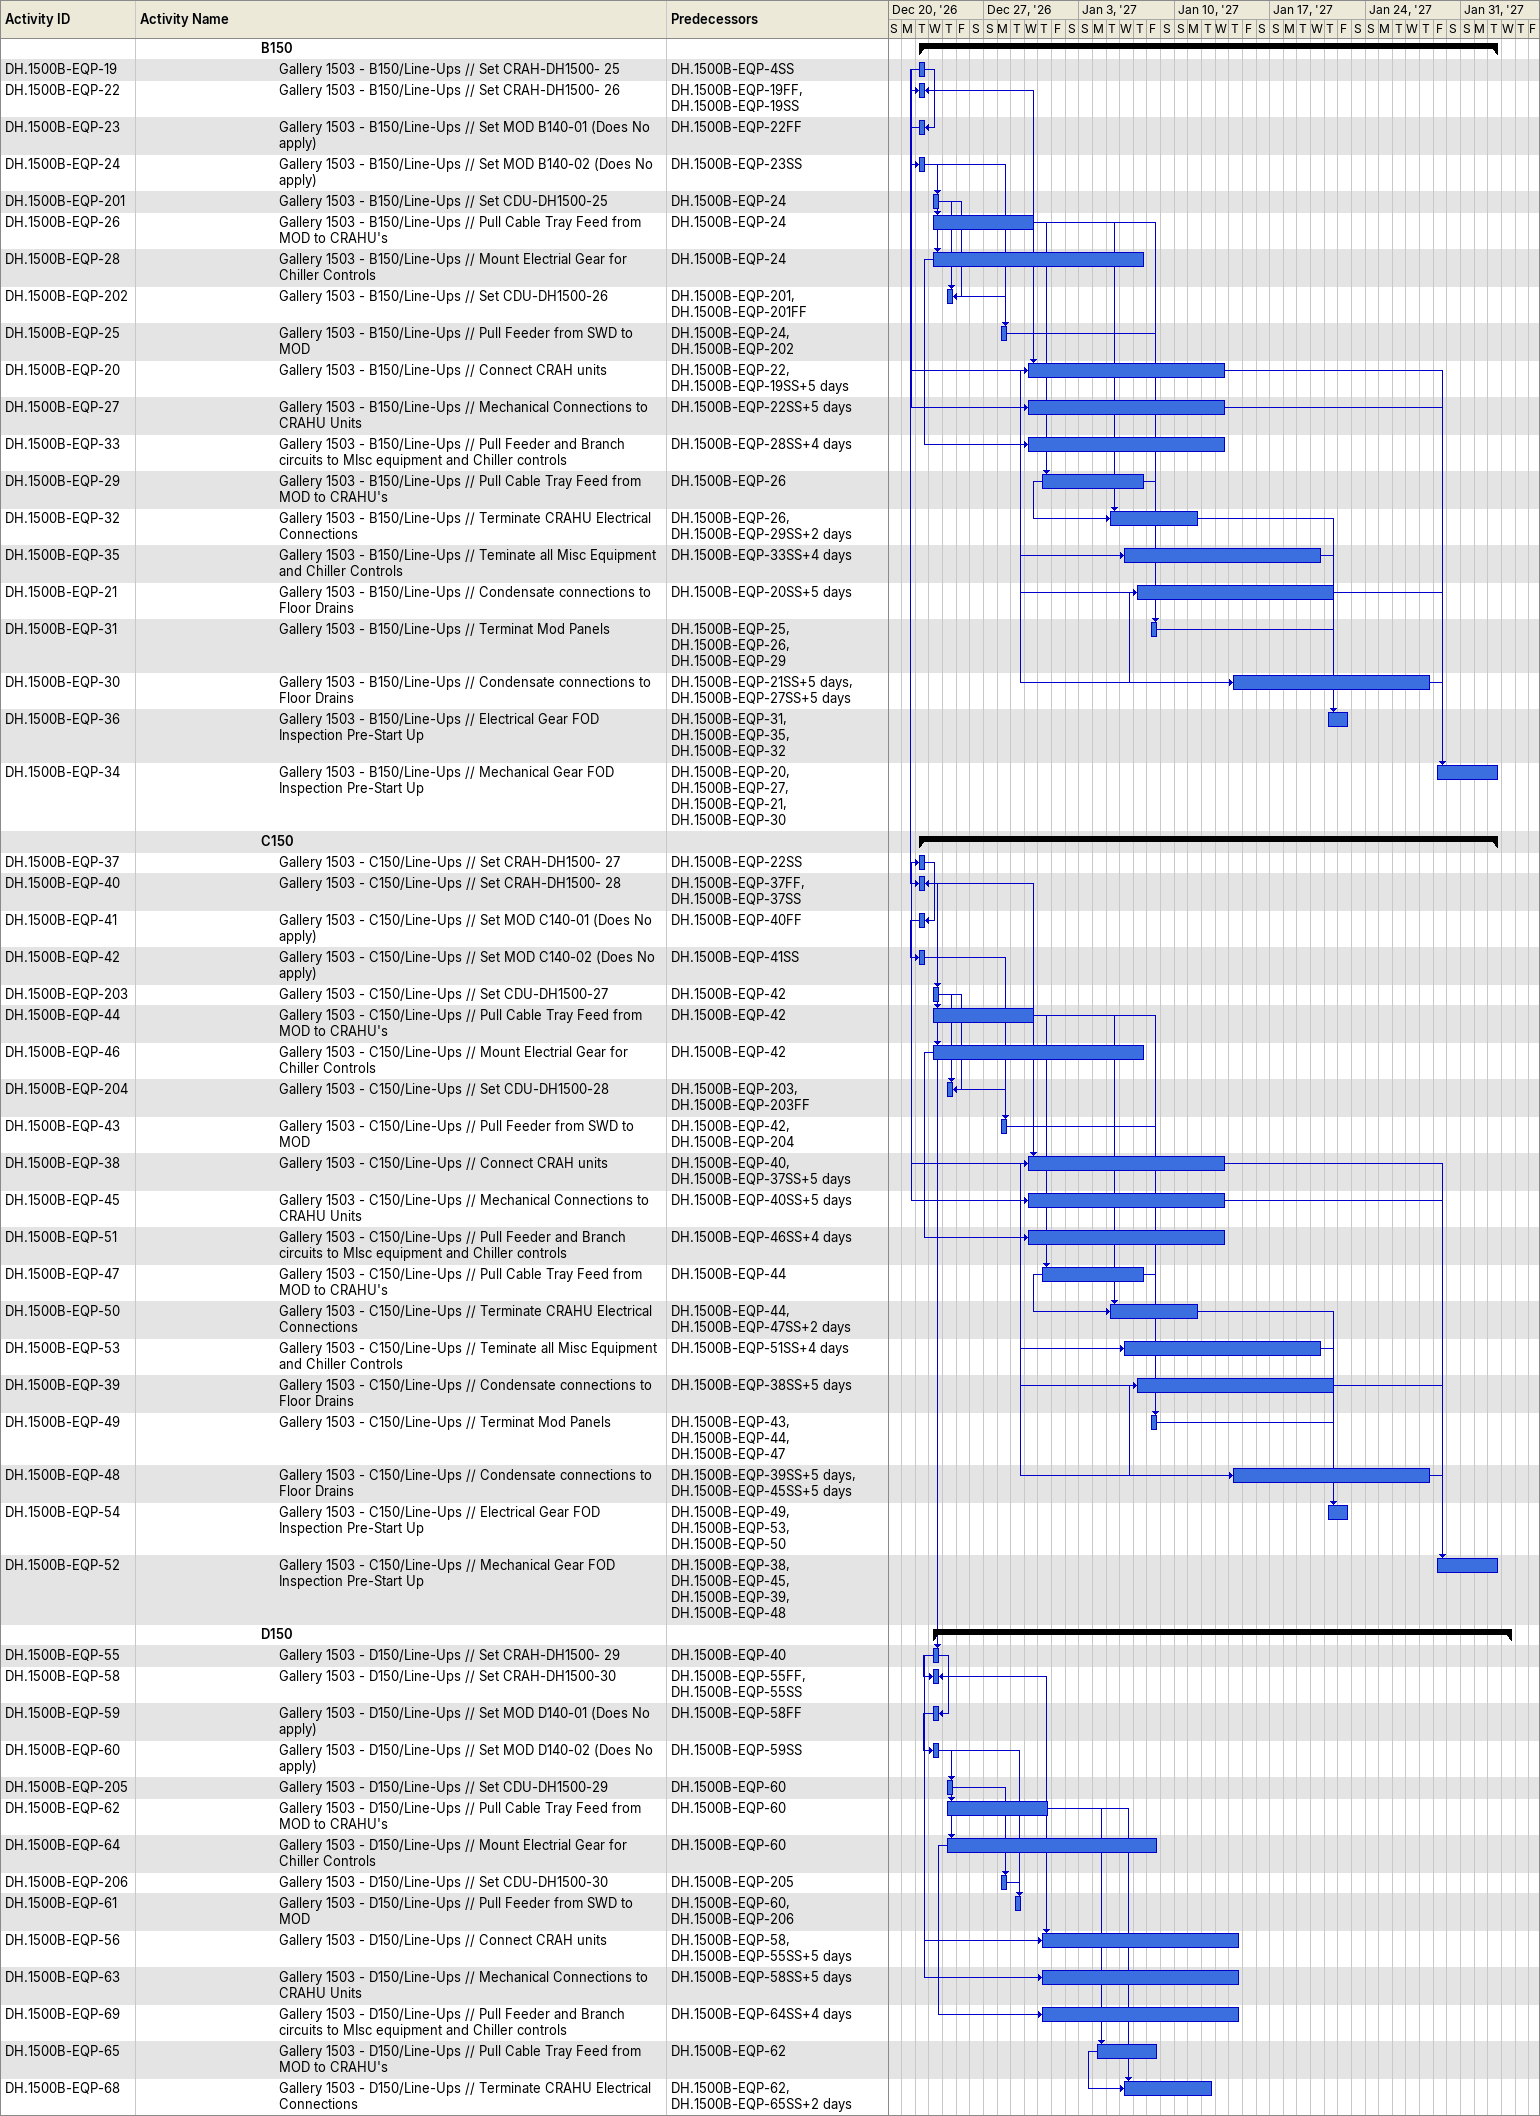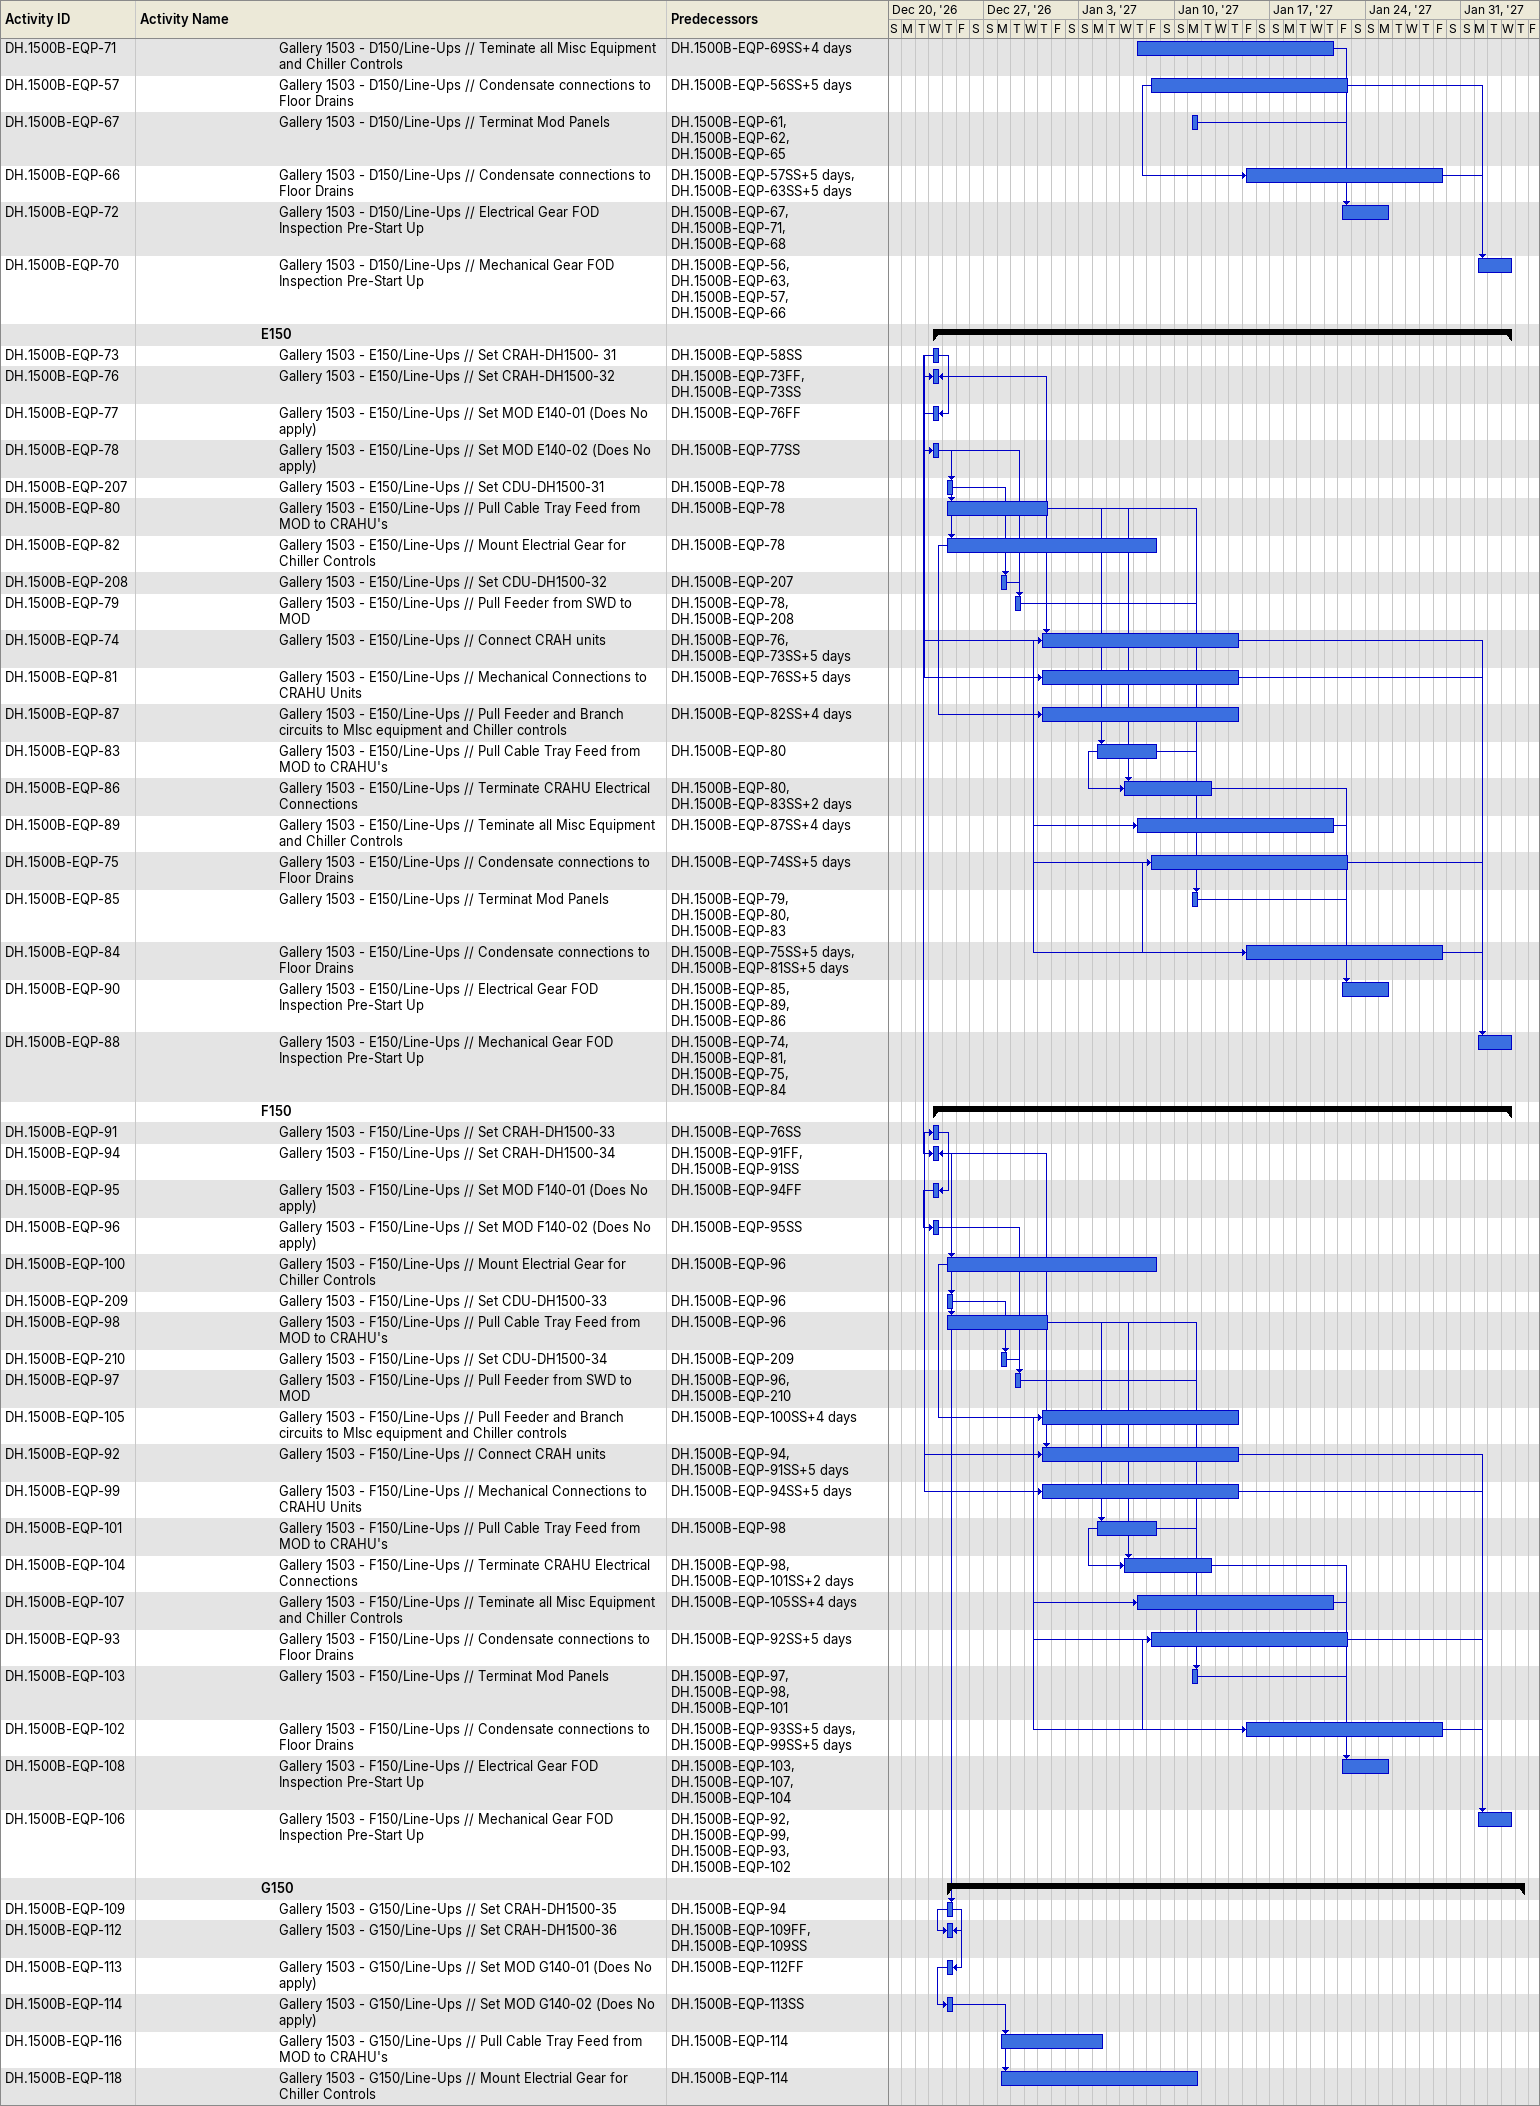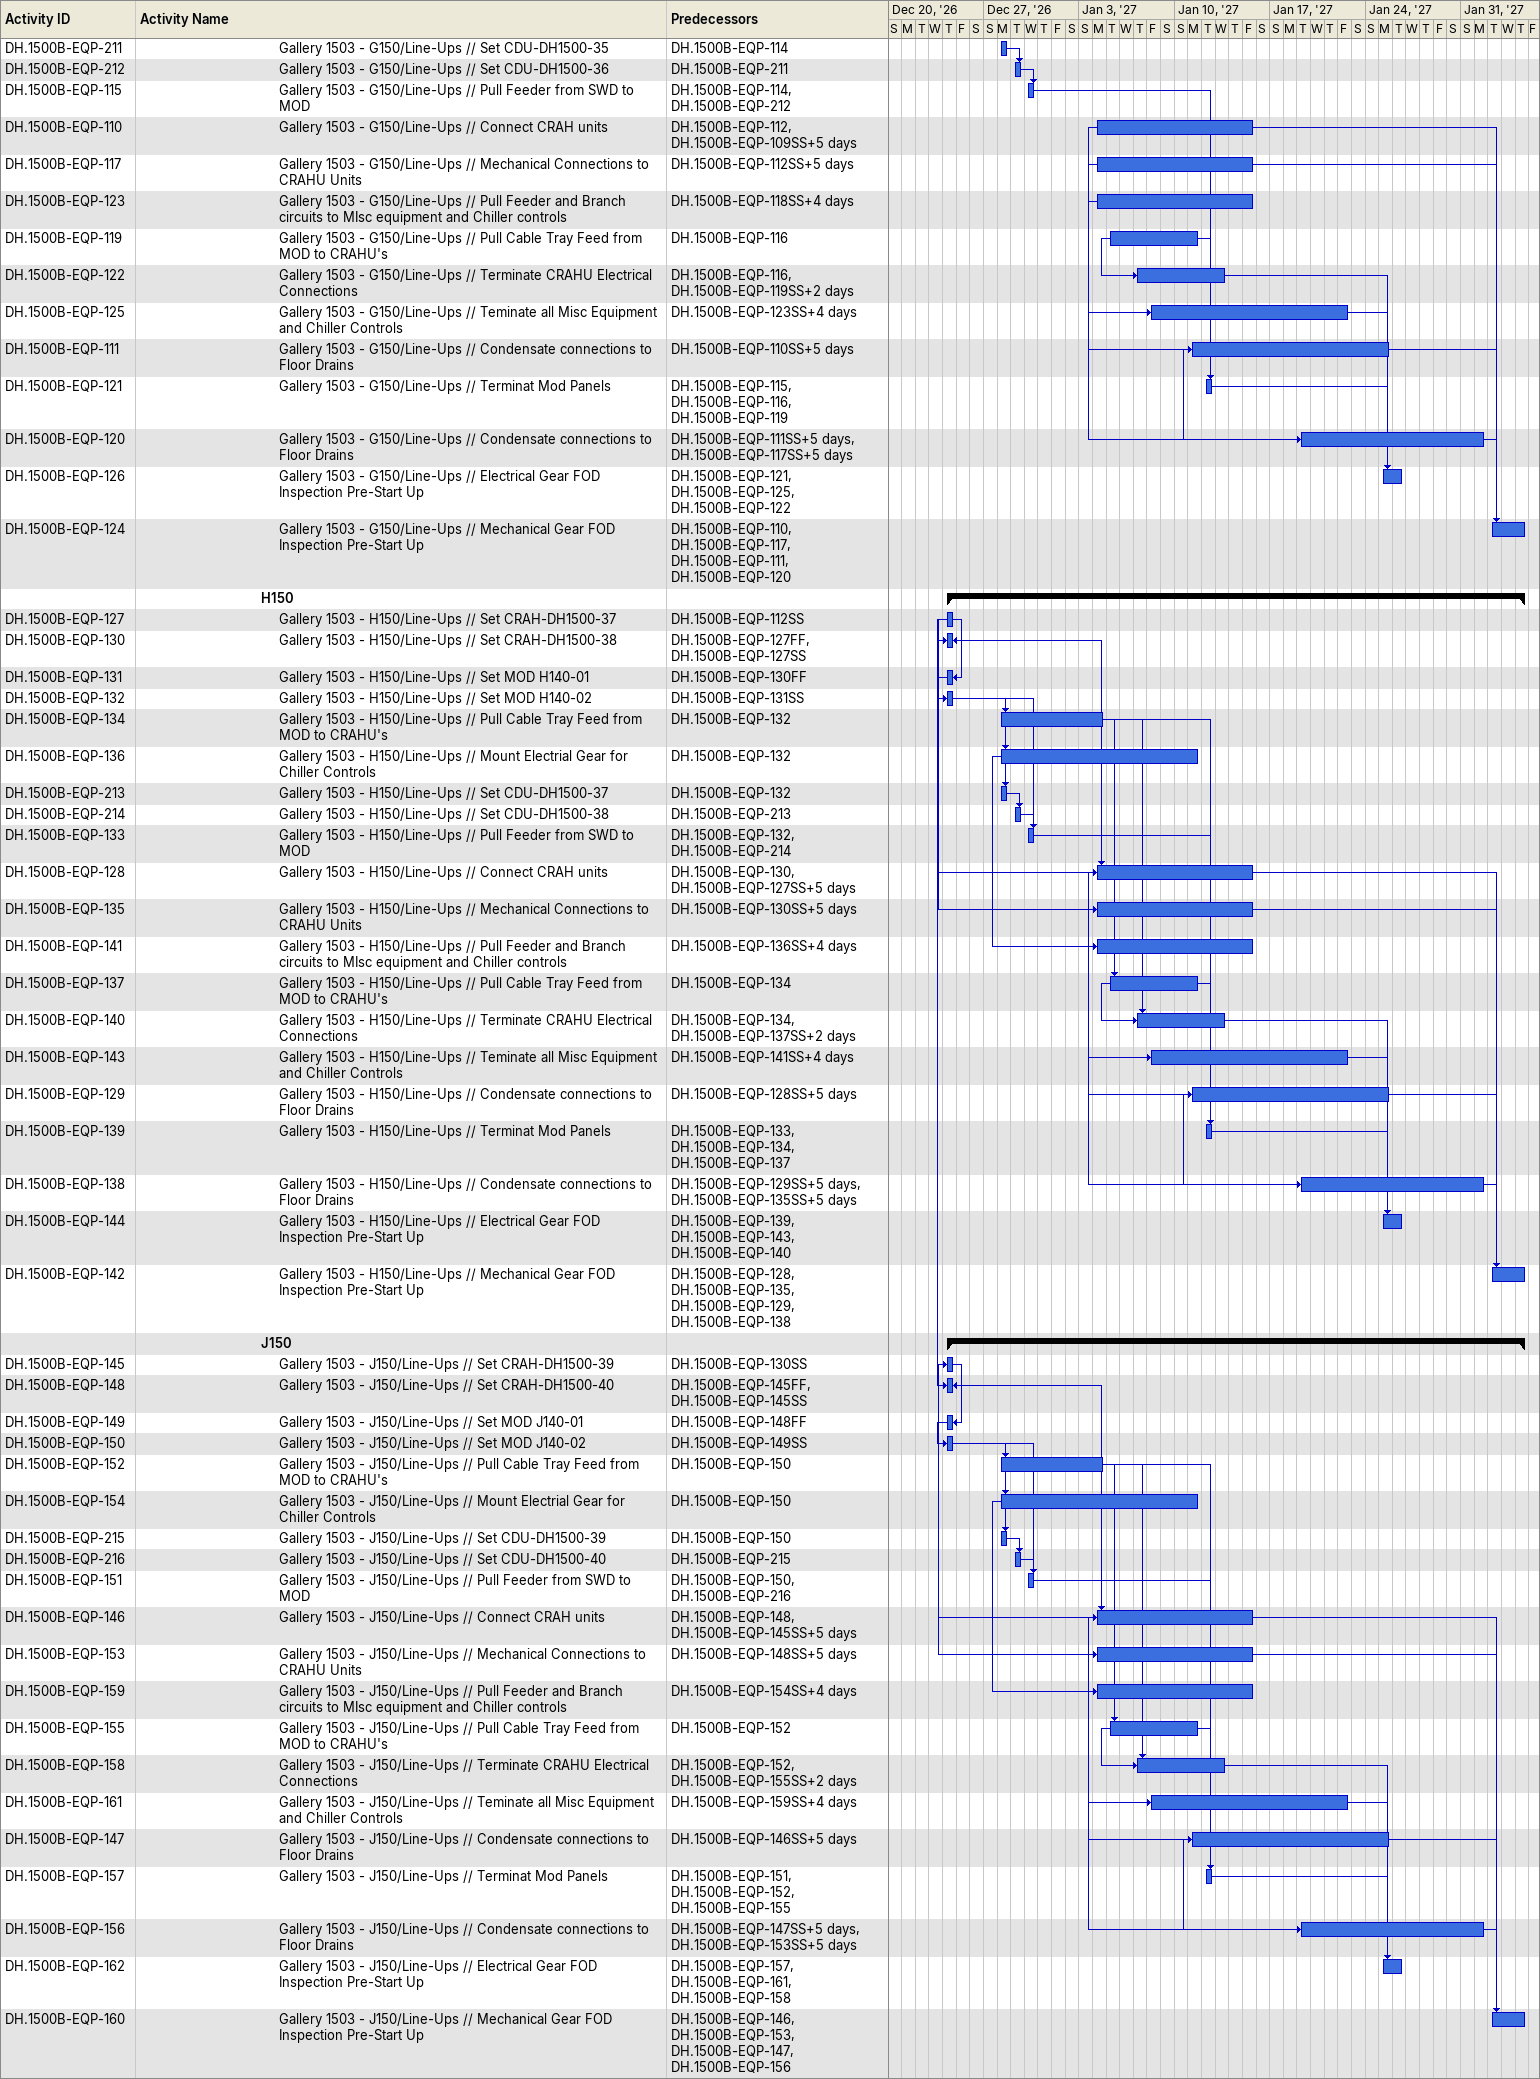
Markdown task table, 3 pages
| ID | Level | Task | Start | Finish | Predecessors |
|---|---|---|---|---|---|
|  | 8 | **B150** | 2026-12-22 | 2027-02-02 |  |
| DH.1500B-EQP-19 | 9 | Gallery 1503 - B150/Line-Ups // Set CRAH-DH1500- 25 | 2026-12-22 | 2026-12-22 | DH.1500B-EQP-4SS |
| DH.1500B-EQP-22 | 9 | Gallery 1503 - B150/Line-Ups // Set CRAH-DH1500- 26 | 2026-12-22 | 2026-12-22 | DH.1500B-EQP-19FF, DH.1500B-EQP-19SS |
| DH.1500B-EQP-23 | 9 | Gallery 1503 - B150/Line-Ups // Set MOD B140-01 (Does No apply) | 2026-12-22 | 2026-12-22 | DH.1500B-EQP-22FF |
| DH.1500B-EQP-24 | 9 | Gallery 1503 - B150/Line-Ups // Set MOD B140-02 (Does No apply) | 2026-12-22 | 2026-12-22 | DH.1500B-EQP-23SS |
| DH.1500B-EQP-201 | 9 | Gallery 1503 - B150/Line-Ups // Set CDU-DH1500-25 | 2026-12-23 | 2026-12-23 | DH.1500B-EQP-24 |
| DH.1500B-EQP-26 | 9 | Gallery 1503 - B150/Line-Ups // Pull Cable Tray Feed from MOD to CRAHU's | 2026-12-23 | 2026-12-30 | DH.1500B-EQP-24 |
| DH.1500B-EQP-28 | 9 | Gallery 1503 - B150/Line-Ups // Mount Electrial Gear for Chiller Controls | 2026-12-23 | 2027-01-07 | DH.1500B-EQP-24 |
| DH.1500B-EQP-202 | 9 | Gallery 1503 - B150/Line-Ups // Set CDU-DH1500-26 | 2026-12-24 | 2026-12-24 | DH.1500B-EQP-201, DH.1500B-EQP-201FF |
| DH.1500B-EQP-25 | 9 | Gallery 1503 - B150/Line-Ups // Pull Feeder from SWD to MOD | 2026-12-28 | 2026-12-28 | DH.1500B-EQP-24, DH.1500B-EQP-202 |
| DH.1500B-EQP-20 | 9 | Gallery 1503 - B150/Line-Ups // Connect CRAH units | 2026-12-30 | 2027-01-13 | DH.1500B-EQP-22, DH.1500B-EQP-19SS+5d |
| DH.1500B-EQP-27 | 9 | Gallery 1503 - B150/Line-Ups // Mechanical Connections to CRAHU Units | 2026-12-30 | 2027-01-13 | DH.1500B-EQP-22SS+5d |
| DH.1500B-EQP-33 | 9 | Gallery 1503 - B150/Line-Ups // Pull Feeder and Branch circuits to MIsc equipment and Chiller controls | 2026-12-30 | 2027-01-13 | DH.1500B-EQP-28SS+4d |
| DH.1500B-EQP-29 | 9 | Gallery 1503 - B150/Line-Ups // Pull Cable Tray Feed from MOD to CRAHU's | 2026-12-31 | 2027-01-07 | DH.1500B-EQP-26 |
| DH.1500B-EQP-32 | 9 | Gallery 1503 - B150/Line-Ups // Terminate CRAHU Electrical Connections | 2027-01-05 | 2027-01-11 | DH.1500B-EQP-26, DH.1500B-EQP-29SS+2d |
| DH.1500B-EQP-35 | 9 | Gallery 1503 - B150/Line-Ups // Teminate all Misc Equipment and Chiller Controls | 2027-01-06 | 2027-01-20 | DH.1500B-EQP-33SS+4d |
| DH.1500B-EQP-21 | 9 | Gallery 1503 - B150/Line-Ups // Condensate connections to Floor Drains | 2027-01-07 | 2027-01-21 | DH.1500B-EQP-20SS+5d |
| DH.1500B-EQP-31 | 9 | Gallery 1503 - B150/Line-Ups // Terminat Mod Panels | 2027-01-08 | 2027-01-08 | DH.1500B-EQP-25, DH.1500B-EQP-26, DH.1500B-EQP-29 |
| DH.1500B-EQP-30 | 9 | Gallery 1503 - B150/Line-Ups // Condensate connections to Floor Drains | 2027-01-14 | 2027-01-28 | DH.1500B-EQP-21SS+5d, DH.1500B-EQP-27SS+5d |
| DH.1500B-EQP-36 | 9 | Gallery 1503 - B150/Line-Ups // Electrical Gear FOD Inspection Pre-Start Up | 2027-01-21 | 2027-01-22 | DH.1500B-EQP-31, DH.1500B-EQP-35, DH.1500B-EQP-32 |
| DH.1500B-EQP-34 | 9 | Gallery 1503 - B150/Line-Ups // Mechanical Gear FOD Inspection Pre-Start Up | 2027-01-29 | 2027-02-02 | DH.1500B-EQP-20, DH.1500B-EQP-27, DH.1500B-EQP-21, DH.1500B-EQP-30 |
|  | 8 | **C150** | 2026-12-22 | 2027-02-02 |  |
| DH.1500B-EQP-37 | 9 | Gallery 1503 - C150/Line-Ups // Set CRAH-DH1500- 27 | 2026-12-22 | 2026-12-22 | DH.1500B-EQP-22SS |
| DH.1500B-EQP-40 | 9 | Gallery 1503 - C150/Line-Ups // Set CRAH-DH1500- 28 | 2026-12-22 | 2026-12-22 | DH.1500B-EQP-37FF, DH.1500B-EQP-37SS |
| DH.1500B-EQP-41 | 9 | Gallery 1503 - C150/Line-Ups // Set MOD C140-01 (Does No apply) | 2026-12-22 | 2026-12-22 | DH.1500B-EQP-40FF |
| DH.1500B-EQP-42 | 9 | Gallery 1503 - C150/Line-Ups // Set MOD C140-02 (Does No apply) | 2026-12-22 | 2026-12-22 | DH.1500B-EQP-41SS |
| DH.1500B-EQP-203 | 9 | Gallery 1503 - C150/Line-Ups // Set CDU-DH1500-27 | 2026-12-23 | 2026-12-23 | DH.1500B-EQP-42 |
| DH.1500B-EQP-44 | 9 | Gallery 1503 - C150/Line-Ups // Pull Cable Tray Feed from MOD to CRAHU's | 2026-12-23 | 2026-12-30 | DH.1500B-EQP-42 |
| DH.1500B-EQP-46 | 9 | Gallery 1503 - C150/Line-Ups // Mount Electrial Gear for Chiller Controls | 2026-12-23 | 2027-01-07 | DH.1500B-EQP-42 |
| DH.1500B-EQP-204 | 9 | Gallery 1503 - C150/Line-Ups // Set CDU-DH1500-28 | 2026-12-24 | 2026-12-24 | DH.1500B-EQP-203, DH.1500B-EQP-203FF |
| DH.1500B-EQP-43 | 9 | Gallery 1503 - C150/Line-Ups // Pull Feeder from SWD to MOD | 2026-12-28 | 2026-12-28 | DH.1500B-EQP-42, DH.1500B-EQP-204 |
| DH.1500B-EQP-38 | 9 | Gallery 1503 - C150/Line-Ups // Connect CRAH units | 2026-12-30 | 2027-01-13 | DH.1500B-EQP-40, DH.1500B-EQP-37SS+5d |
| DH.1500B-EQP-45 | 9 | Gallery 1503 - C150/Line-Ups // Mechanical Connections to CRAHU Units | 2026-12-30 | 2027-01-13 | DH.1500B-EQP-40SS+5d |
| DH.1500B-EQP-51 | 9 | Gallery 1503 - C150/Line-Ups // Pull Feeder and Branch circuits to MIsc equipment and Chiller controls | 2026-12-30 | 2027-01-13 | DH.1500B-EQP-46SS+4d |
| DH.1500B-EQP-47 | 9 | Gallery 1503 - C150/Line-Ups // Pull Cable Tray Feed from MOD to CRAHU's | 2026-12-31 | 2027-01-07 | DH.1500B-EQP-44 |
| DH.1500B-EQP-50 | 9 | Gallery 1503 - C150/Line-Ups // Terminate CRAHU Electrical Connections | 2027-01-05 | 2027-01-11 | DH.1500B-EQP-44, DH.1500B-EQP-47SS+2d |
| DH.1500B-EQP-53 | 9 | Gallery 1503 - C150/Line-Ups // Teminate all Misc Equipment and Chiller Controls | 2027-01-06 | 2027-01-20 | DH.1500B-EQP-51SS+4d |
| DH.1500B-EQP-39 | 9 | Gallery 1503 - C150/Line-Ups // Condensate connections to Floor Drains | 2027-01-07 | 2027-01-21 | DH.1500B-EQP-38SS+5d |
| DH.1500B-EQP-49 | 9 | Gallery 1503 - C150/Line-Ups // Terminat Mod Panels | 2027-01-08 | 2027-01-08 | DH.1500B-EQP-43, DH.1500B-EQP-44, DH.1500B-EQP-47 |
| DH.1500B-EQP-48 | 9 | Gallery 1503 - C150/Line-Ups // Condensate connections to Floor Drains | 2027-01-14 | 2027-01-28 | DH.1500B-EQP-39SS+5d, DH.1500B-EQP-45SS+5d |
| DH.1500B-EQP-54 | 9 | Gallery 1503 - C150/Line-Ups // Electrical Gear FOD Inspection Pre-Start Up | 2027-01-21 | 2027-01-22 | DH.1500B-EQP-49, DH.1500B-EQP-53, DH.1500B-EQP-50 |
| DH.1500B-EQP-52 | 9 | Gallery 1503 - C150/Line-Ups // Mechanical Gear FOD Inspection Pre-Start Up | 2027-01-29 | 2027-02-02 | DH.1500B-EQP-38, DH.1500B-EQP-45, DH.1500B-EQP-39, DH.1500B-EQP-48 |
|  | 8 | **D150** | 2026-12-23 | 2027-02-03 |  |
| DH.1500B-EQP-55 | 9 | Gallery 1503 - D150/Line-Ups // Set CRAH-DH1500- 29 | 2026-12-23 | 2026-12-23 | DH.1500B-EQP-40 |
| DH.1500B-EQP-58 | 9 | Gallery 1503 - D150/Line-Ups // Set CRAH-DH1500-30 | 2026-12-23 | 2026-12-23 | DH.1500B-EQP-55FF, DH.1500B-EQP-55SS |
| DH.1500B-EQP-59 | 9 | Gallery 1503 - D150/Line-Ups // Set MOD D140-01 (Does No apply) | 2026-12-23 | 2026-12-23 | DH.1500B-EQP-58FF |
| DH.1500B-EQP-60 | 9 | Gallery 1503 - D150/Line-Ups // Set MOD D140-02 (Does No apply) | 2026-12-23 | 2026-12-23 | DH.1500B-EQP-59SS |
| DH.1500B-EQP-205 | 9 | Gallery 1503 - D150/Line-Ups // Set CDU-DH1500-29 | 2026-12-24 | 2026-12-24 | DH.1500B-EQP-60 |
| DH.1500B-EQP-62 | 9 | Gallery 1503 - D150/Line-Ups // Pull Cable Tray Feed from MOD to CRAHU's | 2026-12-24 | 2026-12-31 | DH.1500B-EQP-60 |
| DH.1500B-EQP-64 | 9 | Gallery 1503 - D150/Line-Ups // Mount Electrial Gear for Chiller Controls | 2026-12-24 | 2027-01-08 | DH.1500B-EQP-60 |
| DH.1500B-EQP-206 | 9 | Gallery 1503 - D150/Line-Ups // Set CDU-DH1500-30 | 2026-12-28 | 2026-12-28 | DH.1500B-EQP-205 |
| DH.1500B-EQP-61 | 9 | Gallery 1503 - D150/Line-Ups // Pull Feeder from SWD to MOD | 2026-12-29 | 2026-12-29 | DH.1500B-EQP-60, DH.1500B-EQP-206 |
| DH.1500B-EQP-56 | 9 | Gallery 1503 - D150/Line-Ups // Connect CRAH units | 2026-12-31 | 2027-01-14 | DH.1500B-EQP-58, DH.1500B-EQP-55SS+5d |
| DH.1500B-EQP-63 | 9 | Gallery 1503 - D150/Line-Ups // Mechanical Connections to CRAHU Units | 2026-12-31 | 2027-01-14 | DH.1500B-EQP-58SS+5d |
| DH.1500B-EQP-69 | 9 | Gallery 1503 - D150/Line-Ups // Pull Feeder and Branch circuits to MIsc equipment and Chiller controls | 2026-12-31 | 2027-01-14 | DH.1500B-EQP-64SS+4d |
| DH.1500B-EQP-65 | 9 | Gallery 1503 - D150/Line-Ups // Pull Cable Tray Feed from MOD to CRAHU's | 2027-01-04 | 2027-01-08 | DH.1500B-EQP-62 |
| DH.1500B-EQP-68 | 9 | Gallery 1503 - D150/Line-Ups // Terminate CRAHU Electrical Connections | 2027-01-06 | 2027-01-12 | DH.1500B-EQP-62, DH.1500B-EQP-65SS+2d |
| DH.1500B-EQP-71 | 9 | Gallery 1503 - D150/Line-Ups // Teminate all Misc Equipment and Chiller Controls | 2027-01-07 | 2027-01-21 | DH.1500B-EQP-69SS+4d |
| DH.1500B-EQP-57 | 9 | Gallery 1503 - D150/Line-Ups // Condensate connections to Floor Drains | 2027-01-08 | 2027-01-22 | DH.1500B-EQP-56SS+5d |
| DH.1500B-EQP-67 | 9 | Gallery 1503 - D150/Line-Ups // Terminat Mod Panels | 2027-01-11 | 2027-01-11 | DH.1500B-EQP-61, DH.1500B-EQP-62, DH.1500B-EQP-65 |
| DH.1500B-EQP-66 | 9 | Gallery 1503 - D150/Line-Ups // Condensate connections to Floor Drains | 2027-01-15 | 2027-01-29 | DH.1500B-EQP-57SS+5d, DH.1500B-EQP-63SS+5d |
| DH.1500B-EQP-72 | 9 | Gallery 1503 - D150/Line-Ups // Electrical Gear FOD Inspection Pre-Start Up | 2027-01-22 | 2027-01-25 | DH.1500B-EQP-67, DH.1500B-EQP-71, DH.1500B-EQP-68 |
| DH.1500B-EQP-70 | 9 | Gallery 1503 - D150/Line-Ups // Mechanical Gear FOD Inspection Pre-Start Up | 2027-02-01 | 2027-02-03 | DH.1500B-EQP-56, DH.1500B-EQP-63, DH.1500B-EQP-57, DH.1500B-EQP-66 |
|  | 8 | **E150** | 2026-12-23 | 2027-02-03 |  |
| DH.1500B-EQP-73 | 9 | Gallery 1503 - E150/Line-Ups // Set CRAH-DH1500- 31 | 2026-12-23 | 2026-12-23 | DH.1500B-EQP-58SS |
| DH.1500B-EQP-76 | 9 | Gallery 1503 - E150/Line-Ups // Set CRAH-DH1500-32 | 2026-12-23 | 2026-12-23 | DH.1500B-EQP-73FF, DH.1500B-EQP-73SS |
| DH.1500B-EQP-77 | 9 | Gallery 1503 - E150/Line-Ups // Set MOD E140-01 (Does No apply) | 2026-12-23 | 2026-12-23 | DH.1500B-EQP-76FF |
| DH.1500B-EQP-78 | 9 | Gallery 1503 - E150/Line-Ups // Set MOD E140-02 (Does No apply) | 2026-12-23 | 2026-12-23 | DH.1500B-EQP-77SS |
| DH.1500B-EQP-207 | 9 | Gallery 1503 - E150/Line-Ups // Set CDU-DH1500-31 | 2026-12-24 | 2026-12-24 | DH.1500B-EQP-78 |
| DH.1500B-EQP-80 | 9 | Gallery 1503 - E150/Line-Ups // Pull Cable Tray Feed from MOD to CRAHU's | 2026-12-24 | 2026-12-31 | DH.1500B-EQP-78 |
| DH.1500B-EQP-82 | 9 | Gallery 1503 - E150/Line-Ups // Mount Electrial Gear for Chiller Controls | 2026-12-24 | 2027-01-08 | DH.1500B-EQP-78 |
| DH.1500B-EQP-208 | 9 | Gallery 1503 - E150/Line-Ups // Set CDU-DH1500-32 | 2026-12-28 | 2026-12-28 | DH.1500B-EQP-207 |
| DH.1500B-EQP-79 | 9 | Gallery 1503 - E150/Line-Ups // Pull Feeder from SWD to MOD | 2026-12-29 | 2026-12-29 | DH.1500B-EQP-78, DH.1500B-EQP-208 |
| DH.1500B-EQP-74 | 9 | Gallery 1503 - E150/Line-Ups // Connect CRAH units | 2026-12-31 | 2027-01-14 | DH.1500B-EQP-76, DH.1500B-EQP-73SS+5d |
| DH.1500B-EQP-81 | 9 | Gallery 1503 - E150/Line-Ups // Mechanical Connections to CRAHU Units | 2026-12-31 | 2027-01-14 | DH.1500B-EQP-76SS+5d |
| DH.1500B-EQP-87 | 9 | Gallery 1503 - E150/Line-Ups // Pull Feeder and Branch circuits to MIsc equipment and Chiller controls | 2026-12-31 | 2027-01-14 | DH.1500B-EQP-82SS+4d |
| DH.1500B-EQP-83 | 9 | Gallery 1503 - E150/Line-Ups // Pull Cable Tray Feed from MOD to CRAHU's | 2027-01-04 | 2027-01-08 | DH.1500B-EQP-80 |
| DH.1500B-EQP-86 | 9 | Gallery 1503 - E150/Line-Ups // Terminate CRAHU Electrical Connections | 2027-01-06 | 2027-01-12 | DH.1500B-EQP-80, DH.1500B-EQP-83SS+2d |
| DH.1500B-EQP-89 | 9 | Gallery 1503 - E150/Line-Ups // Teminate all Misc Equipment and Chiller Controls | 2027-01-07 | 2027-01-21 | DH.1500B-EQP-87SS+4d |
| DH.1500B-EQP-75 | 9 | Gallery 1503 - E150/Line-Ups // Condensate connections to Floor Drains | 2027-01-08 | 2027-01-22 | DH.1500B-EQP-74SS+5d |
| DH.1500B-EQP-85 | 9 | Gallery 1503 - E150/Line-Ups // Terminat Mod Panels | 2027-01-11 | 2027-01-11 | DH.1500B-EQP-79, DH.1500B-EQP-80, DH.1500B-EQP-83 |
| DH.1500B-EQP-84 | 9 | Gallery 1503 - E150/Line-Ups // Condensate connections to Floor Drains | 2027-01-15 | 2027-01-29 | DH.1500B-EQP-75SS+5d, DH.1500B-EQP-81SS+5d |
| DH.1500B-EQP-90 | 9 | Gallery 1503 - E150/Line-Ups // Electrical Gear FOD Inspection Pre-Start Up | 2027-01-22 | 2027-01-25 | DH.1500B-EQP-85, DH.1500B-EQP-89, DH.1500B-EQP-86 |
| DH.1500B-EQP-88 | 9 | Gallery 1503 - E150/Line-Ups // Mechanical Gear FOD Inspection Pre-Start Up | 2027-02-01 | 2027-02-03 | DH.1500B-EQP-74, DH.1500B-EQP-81, DH.1500B-EQP-75, DH.1500B-EQP-84 |
|  | 8 | **F150** | 2026-12-23 | 2027-02-03 |  |
| DH.1500B-EQP-91 | 9 | Gallery 1503 - F150/Line-Ups // Set CRAH-DH1500-33 | 2026-12-23 | 2026-12-23 | DH.1500B-EQP-76SS |
| DH.1500B-EQP-94 | 9 | Gallery 1503 - F150/Line-Ups // Set CRAH-DH1500-34 | 2026-12-23 | 2026-12-23 | DH.1500B-EQP-91FF, DH.1500B-EQP-91SS |
| DH.1500B-EQP-95 | 9 | Gallery 1503 - F150/Line-Ups // Set MOD F140-01 (Does No apply) | 2026-12-23 | 2026-12-23 | DH.1500B-EQP-94FF |
| DH.1500B-EQP-96 | 9 | Gallery 1503 - F150/Line-Ups // Set MOD F140-02 (Does No apply) | 2026-12-23 | 2026-12-23 | DH.1500B-EQP-95SS |
| DH.1500B-EQP-100 | 9 | Gallery 1503 - F150/Line-Ups // Mount Electrial Gear for Chiller Controls | 2026-12-24 | 2027-01-08 | DH.1500B-EQP-96 |
| DH.1500B-EQP-209 | 9 | Gallery 1503 - F150/Line-Ups // Set CDU-DH1500-33 | 2026-12-24 | 2026-12-24 | DH.1500B-EQP-96 |
| DH.1500B-EQP-98 | 9 | Gallery 1503 - F150/Line-Ups // Pull Cable Tray Feed from MOD to CRAHU's | 2026-12-24 | 2026-12-31 | DH.1500B-EQP-96 |
| DH.1500B-EQP-210 | 9 | Gallery 1503 - F150/Line-Ups // Set CDU-DH1500-34 | 2026-12-28 | 2026-12-28 | DH.1500B-EQP-209 |
| DH.1500B-EQP-97 | 9 | Gallery 1503 - F150/Line-Ups // Pull Feeder from SWD to MOD | 2026-12-29 | 2026-12-29 | DH.1500B-EQP-96, DH.1500B-EQP-210 |
| DH.1500B-EQP-105 | 9 | Gallery 1503 - F150/Line-Ups // Pull Feeder and Branch circuits to MIsc equipment and Chiller controls | 2026-12-31 | 2027-01-14 | DH.1500B-EQP-100SS+4d |
| DH.1500B-EQP-92 | 9 | Gallery 1503 - F150/Line-Ups // Connect CRAH units | 2026-12-31 | 2027-01-14 | DH.1500B-EQP-94, DH.1500B-EQP-91SS+5d |
| DH.1500B-EQP-99 | 9 | Gallery 1503 - F150/Line-Ups // Mechanical Connections to CRAHU Units | 2026-12-31 | 2027-01-14 | DH.1500B-EQP-94SS+5d |
| DH.1500B-EQP-101 | 9 | Gallery 1503 - F150/Line-Ups // Pull Cable Tray Feed from MOD to CRAHU's | 2027-01-04 | 2027-01-08 | DH.1500B-EQP-98 |
| DH.1500B-EQP-104 | 9 | Gallery 1503 - F150/Line-Ups // Terminate CRAHU Electrical Connections | 2027-01-06 | 2027-01-12 | DH.1500B-EQP-98, DH.1500B-EQP-101SS+2d |
| DH.1500B-EQP-107 | 9 | Gallery 1503 - F150/Line-Ups // Teminate all Misc Equipment and Chiller Controls | 2027-01-07 | 2027-01-21 | DH.1500B-EQP-105SS+4d |
| DH.1500B-EQP-93 | 9 | Gallery 1503 - F150/Line-Ups // Condensate connections to Floor Drains | 2027-01-08 | 2027-01-22 | DH.1500B-EQP-92SS+5d |
| DH.1500B-EQP-103 | 9 | Gallery 1503 - F150/Line-Ups // Terminat Mod Panels | 2027-01-11 | 2027-01-11 | DH.1500B-EQP-97, DH.1500B-EQP-98, DH.1500B-EQP-101 |
| DH.1500B-EQP-102 | 9 | Gallery 1503 - F150/Line-Ups // Condensate connections to Floor Drains | 2027-01-15 | 2027-01-29 | DH.1500B-EQP-93SS+5d, DH.1500B-EQP-99SS+5d |
| DH.1500B-EQP-108 | 9 | Gallery 1503 - F150/Line-Ups // Electrical Gear FOD Inspection Pre-Start Up | 2027-01-22 | 2027-01-25 | DH.1500B-EQP-103, DH.1500B-EQP-107, DH.1500B-EQP-104 |
| DH.1500B-EQP-106 | 9 | Gallery 1503 - F150/Line-Ups // Mechanical Gear FOD Inspection Pre-Start Up | 2027-02-01 | 2027-02-03 | DH.1500B-EQP-92, DH.1500B-EQP-99, DH.1500B-EQP-93, DH.1500B-EQP-102 |
|  | 8 | **G150** | 2026-12-24 | 2027-02-04 |  |
| DH.1500B-EQP-109 | 9 | Gallery 1503 - G150/Line-Ups // Set CRAH-DH1500-35 | 2026-12-24 | 2026-12-24 | DH.1500B-EQP-94 |
| DH.1500B-EQP-112 | 9 | Gallery 1503 - G150/Line-Ups // Set CRAH-DH1500-36 | 2026-12-24 | 2026-12-24 | DH.1500B-EQP-109FF, DH.1500B-EQP-109SS |
| DH.1500B-EQP-113 | 9 | Gallery 1503 - G150/Line-Ups // Set MOD G140-01 (Does No apply) | 2026-12-24 | 2026-12-24 | DH.1500B-EQP-112FF |
| DH.1500B-EQP-114 | 9 | Gallery 1503 - G150/Line-Ups // Set MOD G140-02 (Does No apply) | 2026-12-24 | 2026-12-24 | DH.1500B-EQP-113SS |
| DH.1500B-EQP-116 | 9 | Gallery 1503 - G150/Line-Ups // Pull Cable Tray Feed from MOD to CRAHU's | 2026-12-28 | 2027-01-04 | DH.1500B-EQP-114 |
| DH.1500B-EQP-118 | 9 | Gallery 1503 - G150/Line-Ups // Mount Electrial Gear for Chiller Controls | 2026-12-28 | 2027-01-11 | DH.1500B-EQP-114 |
| DH.1500B-EQP-211 | 9 | Gallery 1503 - G150/Line-Ups // Set CDU-DH1500-35 | 2026-12-28 | 2026-12-28 | DH.1500B-EQP-114 |
| DH.1500B-EQP-212 | 9 | Gallery 1503 - G150/Line-Ups // Set CDU-DH1500-36 | 2026-12-29 | 2026-12-29 | DH.1500B-EQP-211 |
| DH.1500B-EQP-115 | 9 | Gallery 1503 - G150/Line-Ups // Pull Feeder from SWD to MOD | 2026-12-30 | 2026-12-30 | DH.1500B-EQP-114, DH.1500B-EQP-212 |
| DH.1500B-EQP-110 | 9 | Gallery 1503 - G150/Line-Ups // Connect CRAH units | 2027-01-04 | 2027-01-15 | DH.1500B-EQP-112, DH.1500B-EQP-109SS+5d |
| DH.1500B-EQP-117 | 9 | Gallery 1503 - G150/Line-Ups // Mechanical Connections to CRAHU Units | 2027-01-04 | 2027-01-15 | DH.1500B-EQP-112SS+5d |
| DH.1500B-EQP-123 | 9 | Gallery 1503 - G150/Line-Ups // Pull Feeder and Branch circuits to MIsc equipment and Chiller controls | 2027-01-04 | 2027-01-15 | DH.1500B-EQP-118SS+4d |
| DH.1500B-EQP-119 | 9 | Gallery 1503 - G150/Line-Ups // Pull Cable Tray Feed from MOD to CRAHU's | 2027-01-05 | 2027-01-11 | DH.1500B-EQP-116 |
| DH.1500B-EQP-122 | 9 | Gallery 1503 - G150/Line-Ups // Terminate CRAHU Electrical Connections | 2027-01-07 | 2027-01-13 | DH.1500B-EQP-116, DH.1500B-EQP-119SS+2d |
| DH.1500B-EQP-125 | 9 | Gallery 1503 - G150/Line-Ups // Teminate all Misc Equipment and Chiller Controls | 2027-01-08 | 2027-01-22 | DH.1500B-EQP-123SS+4d |
| DH.1500B-EQP-111 | 9 | Gallery 1503 - G150/Line-Ups // Condensate connections to Floor Drains | 2027-01-11 | 2027-01-25 | DH.1500B-EQP-110SS+5d |
| DH.1500B-EQP-121 | 9 | Gallery 1503 - G150/Line-Ups // Terminat Mod Panels | 2027-01-12 | 2027-01-12 | DH.1500B-EQP-115, DH.1500B-EQP-116, DH.1500B-EQP-119 |
| DH.1500B-EQP-120 | 9 | Gallery 1503 - G150/Line-Ups // Condensate connections to Floor Drains | 2027-01-19 | 2027-02-01 | DH.1500B-EQP-111SS+5d, DH.1500B-EQP-117SS+5d |
| DH.1500B-EQP-126 | 9 | Gallery 1503 - G150/Line-Ups // Electrical Gear FOD Inspection Pre-Start Up | 2027-01-25 | 2027-01-26 | DH.1500B-EQP-121, DH.1500B-EQP-125, DH.1500B-EQP-122 |
| DH.1500B-EQP-124 | 9 | Gallery 1503 - G150/Line-Ups // Mechanical Gear FOD Inspection Pre-Start Up | 2027-02-02 | 2027-02-04 | DH.1500B-EQP-110, DH.1500B-EQP-117, DH.1500B-EQP-111, DH.1500B-EQP-120 |
|  | 8 | **H150** | 2026-12-24 | 2027-02-04 |  |
| DH.1500B-EQP-127 | 9 | Gallery 1503 - H150/Line-Ups // Set CRAH-DH1500-37 | 2026-12-24 | 2026-12-24 | DH.1500B-EQP-112SS |
| DH.1500B-EQP-130 | 9 | Gallery 1503 - H150/Line-Ups // Set CRAH-DH1500-38 | 2026-12-24 | 2026-12-24 | DH.1500B-EQP-127FF, DH.1500B-EQP-127SS |
| DH.1500B-EQP-131 | 9 | Gallery 1503 - H150/Line-Ups // Set MOD H140-01 | 2026-12-24 | 2026-12-24 | DH.1500B-EQP-130FF |
| DH.1500B-EQP-132 | 9 | Gallery 1503 - H150/Line-Ups // Set MOD H140-02 | 2026-12-24 | 2026-12-24 | DH.1500B-EQP-131SS |
| DH.1500B-EQP-134 | 9 | Gallery 1503 - H150/Line-Ups // Pull Cable Tray Feed from MOD to CRAHU's | 2026-12-28 | 2027-01-04 | DH.1500B-EQP-132 |
| DH.1500B-EQP-136 | 9 | Gallery 1503 - H150/Line-Ups // Mount Electrial Gear for Chiller Controls | 2026-12-28 | 2027-01-11 | DH.1500B-EQP-132 |
| DH.1500B-EQP-213 | 9 | Gallery 1503 - H150/Line-Ups // Set CDU-DH1500-37 | 2026-12-28 | 2026-12-28 | DH.1500B-EQP-132 |
| DH.1500B-EQP-214 | 9 | Gallery 1503 - H150/Line-Ups // Set CDU-DH1500-38 | 2026-12-29 | 2026-12-29 | DH.1500B-EQP-213 |
| DH.1500B-EQP-133 | 9 | Gallery 1503 - H150/Line-Ups // Pull Feeder from SWD to MOD | 2026-12-30 | 2026-12-30 | DH.1500B-EQP-132, DH.1500B-EQP-214 |
| DH.1500B-EQP-128 | 9 | Gallery 1503 - H150/Line-Ups // Connect CRAH units | 2027-01-04 | 2027-01-15 | DH.1500B-EQP-130, DH.1500B-EQP-127SS+5d |
| DH.1500B-EQP-135 | 9 | Gallery 1503 - H150/Line-Ups // Mechanical Connections to CRAHU Units | 2027-01-04 | 2027-01-15 | DH.1500B-EQP-130SS+5d |
| DH.1500B-EQP-141 | 9 | Gallery 1503 - H150/Line-Ups // Pull Feeder and Branch circuits to MIsc equipment and Chiller controls | 2027-01-04 | 2027-01-15 | DH.1500B-EQP-136SS+4d |
| DH.1500B-EQP-137 | 9 | Gallery 1503 - H150/Line-Ups // Pull Cable Tray Feed from MOD to CRAHU's | 2027-01-05 | 2027-01-11 | DH.1500B-EQP-134 |
| DH.1500B-EQP-140 | 9 | Gallery 1503 - H150/Line-Ups // Terminate CRAHU Electrical Connections | 2027-01-07 | 2027-01-13 | DH.1500B-EQP-134, DH.1500B-EQP-137SS+2d |
| DH.1500B-EQP-143 | 9 | Gallery 1503 - H150/Line-Ups // Teminate all Misc Equipment and Chiller Controls | 2027-01-08 | 2027-01-22 | DH.1500B-EQP-141SS+4d |
| DH.1500B-EQP-129 | 9 | Gallery 1503 - H150/Line-Ups // Condensate connections to Floor Drains | 2027-01-11 | 2027-01-25 | DH.1500B-EQP-128SS+5d |
| DH.1500B-EQP-139 | 9 | Gallery 1503 - H150/Line-Ups // Terminat Mod Panels | 2027-01-12 | 2027-01-12 | DH.1500B-EQP-133, DH.1500B-EQP-134, DH.1500B-EQP-137 |
| DH.1500B-EQP-138 | 9 | Gallery 1503 - H150/Line-Ups // Condensate connections to Floor Drains | 2027-01-19 | 2027-02-01 | DH.1500B-EQP-129SS+5d, DH.1500B-EQP-135SS+5d |
| DH.1500B-EQP-144 | 9 | Gallery 1503 - H150/Line-Ups // Electrical Gear FOD Inspection Pre-Start Up | 2027-01-25 | 2027-01-26 | DH.1500B-EQP-139, DH.1500B-EQP-143, DH.1500B-EQP-140 |
| DH.1500B-EQP-142 | 9 | Gallery 1503 - H150/Line-Ups // Mechanical Gear FOD Inspection Pre-Start Up | 2027-02-02 | 2027-02-04 | DH.1500B-EQP-128, DH.1500B-EQP-135, DH.1500B-EQP-129, DH.1500B-EQP-138 |
|  | 8 | **J150** | 2026-12-24 | 2027-02-04 |  |
| DH.1500B-EQP-145 | 9 | Gallery 1503 - J150/Line-Ups // Set CRAH-DH1500-39 | 2026-12-24 | 2026-12-24 | DH.1500B-EQP-130SS |
| DH.1500B-EQP-148 | 9 | Gallery 1503 - J150/Line-Ups // Set CRAH-DH1500-40 | 2026-12-24 | 2026-12-24 | DH.1500B-EQP-145FF, DH.1500B-EQP-145SS |
| DH.1500B-EQP-149 | 9 | Gallery 1503 - J150/Line-Ups // Set MOD J140-01 | 2026-12-24 | 2026-12-24 | DH.1500B-EQP-148FF |
| DH.1500B-EQP-150 | 9 | Gallery 1503 - J150/Line-Ups // Set MOD J140-02 | 2026-12-24 | 2026-12-24 | DH.1500B-EQP-149SS |
| DH.1500B-EQP-152 | 9 | Gallery 1503 - J150/Line-Ups // Pull Cable Tray Feed from MOD to CRAHU's | 2026-12-28 | 2027-01-04 | DH.1500B-EQP-150 |
| DH.1500B-EQP-154 | 9 | Gallery 1503 - J150/Line-Ups // Mount Electrial Gear for Chiller Controls | 2026-12-28 | 2027-01-11 | DH.1500B-EQP-150 |
| DH.1500B-EQP-215 | 9 | Gallery 1503 - J150/Line-Ups // Set CDU-DH1500-39 | 2026-12-28 | 2026-12-28 | DH.1500B-EQP-150 |
| DH.1500B-EQP-216 | 9 | Gallery 1503 - J150/Line-Ups // Set CDU-DH1500-40 | 2026-12-29 | 2026-12-29 | DH.1500B-EQP-215 |
| DH.1500B-EQP-151 | 9 | Gallery 1503 - J150/Line-Ups // Pull Feeder from SWD to MOD | 2026-12-30 | 2026-12-30 | DH.1500B-EQP-150, DH.1500B-EQP-216 |
| DH.1500B-EQP-146 | 9 | Gallery 1503 - J150/Line-Ups // Connect CRAH units | 2027-01-04 | 2027-01-15 | DH.1500B-EQP-148, DH.1500B-EQP-145SS+5d |
| DH.1500B-EQP-153 | 9 | Gallery 1503 - J150/Line-Ups // Mechanical Connections to CRAHU Units | 2027-01-04 | 2027-01-15 | DH.1500B-EQP-148SS+5d |
| DH.1500B-EQP-159 | 9 | Gallery 1503 - J150/Line-Ups // Pull Feeder and Branch circuits to MIsc equipment and Chiller controls | 2027-01-04 | 2027-01-15 | DH.1500B-EQP-154SS+4d |
| DH.1500B-EQP-155 | 9 | Gallery 1503 - J150/Line-Ups // Pull Cable Tray Feed from MOD to CRAHU's | 2027-01-05 | 2027-01-11 | DH.1500B-EQP-152 |
| DH.1500B-EQP-158 | 9 | Gallery 1503 - J150/Line-Ups // Terminate CRAHU Electrical Connections | 2027-01-07 | 2027-01-13 | DH.1500B-EQP-152, DH.1500B-EQP-155SS+2d |
| DH.1500B-EQP-161 | 9 | Gallery 1503 - J150/Line-Ups // Teminate all Misc Equipment and Chiller Controls | 2027-01-08 | 2027-01-22 | DH.1500B-EQP-159SS+4d |
| DH.1500B-EQP-147 | 9 | Gallery 1503 - J150/Line-Ups // Condensate connections to Floor Drains | 2027-01-11 | 2027-01-25 | DH.1500B-EQP-146SS+5d |
| DH.1500B-EQP-157 | 9 | Gallery 1503 - J150/Line-Ups // Terminat Mod Panels | 2027-01-12 | 2027-01-12 | DH.1500B-EQP-151, DH.1500B-EQP-152, DH.1500B-EQP-155 |
| DH.1500B-EQP-156 | 9 | Gallery 1503 - J150/Line-Ups // Condensate connections to Floor Drains | 2027-01-19 | 2027-02-01 | DH.1500B-EQP-147SS+5d, DH.1500B-EQP-153SS+5d |
| DH.1500B-EQP-162 | 9 | Gallery 1503 - J150/Line-Ups // Electrical Gear FOD Inspection Pre-Start Up | 2027-01-25 | 2027-01-26 | DH.1500B-EQP-157, DH.1500B-EQP-161, DH.1500B-EQP-158 |
| DH.1500B-EQP-160 | 9 | Gallery 1503 - J150/Line-Ups // Mechanical Gear FOD Inspection Pre-Start Up | 2027-02-02 | 2027-02-04 | DH.1500B-EQP-146, DH.1500B-EQP-153, DH.1500B-EQP-147, DH.1500B-EQP-156 |
